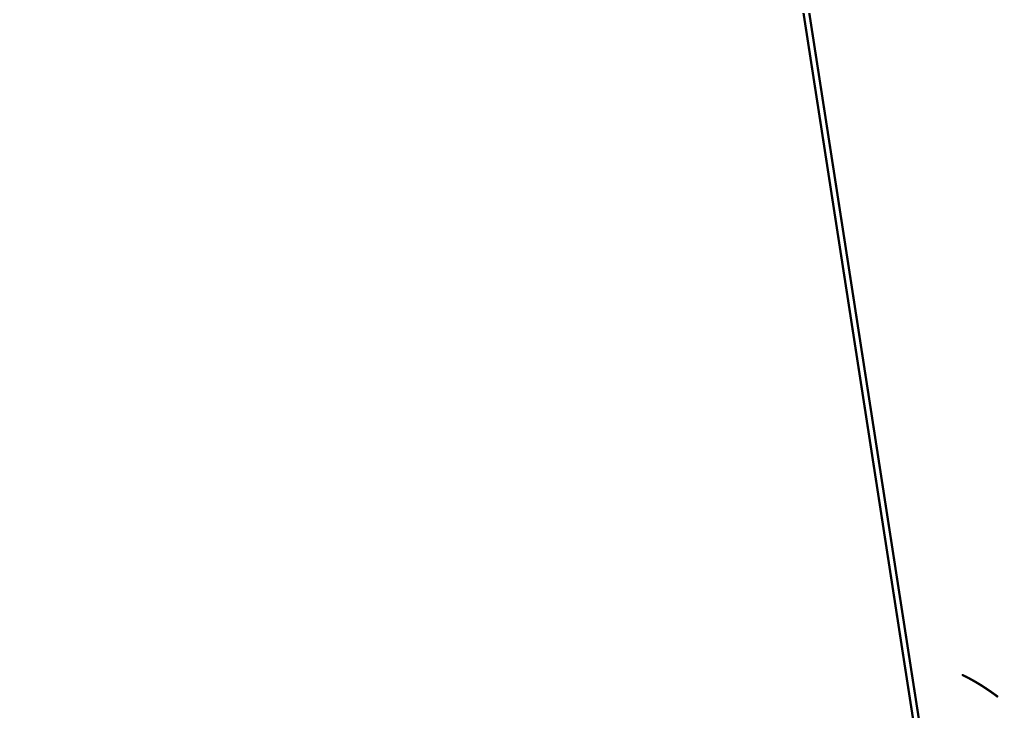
# Model space of a CAD drawing. Header units: inches. Extents: x 0 to 35.2, y -0.7 to 15.9.
# Drawn here: x 17.472 to 17.6837, y 2.0066 to 2.1561 of the extents above; entities that cross this region are included whole.
import ezdxf

# ---------------------------------------------------------------- set-up
doc = ezdxf.new("R2010")
doc.units = ezdxf.units.IN
doc.header["$MEASUREMENT"] = 0
doc.layers.add('Dimensions', color=6, linetype='Continuous')

msp = doc.modelspace()

# ---------------------------------------------------------------- linework, layer by layer
at = {"layer": 'Dimensions', "const_width": 0.0005}
for points in [[(17.47225, 3.24751), (17.66843, 1.98456)], [(17.47354, 3.24721), (17.66959, 1.98516)], [(17.67602, 2.01444), (17.67609, 2.0144)], [(17.67609, 2.0144), (17.67617, 2.01436)], [(17.67617, 2.01436), (17.67624, 2.01433)], [(17.67624, 2.01433), (17.67632, 2.01429)], [(17.67632, 2.01429), (17.67639, 2.01425)], [(17.67639, 2.01425), (17.67647, 2.01421)], [(17.67647, 2.01421), (17.67654, 2.01418)], [(17.67654, 2.01418), (17.67662, 2.01414)], [(17.67662, 2.01414), (17.67669, 2.0141)], [(17.67669, 2.0141), (17.67677, 2.01406)], [(17.67677, 2.01406), (17.67684, 2.01402)], [(17.67684, 2.01402), (17.67692, 2.01398)], [(17.67692, 2.01398), (17.67699, 2.01395)], [(17.67699, 2.01395), (17.67707, 2.01391)], [(17.67707, 2.01391), (17.67714, 2.01387)], [(17.67714, 2.01387), (17.67722, 2.01383)], [(17.67722, 2.01383), (17.67729, 2.01379)], [(17.67729, 2.01379), (17.67737, 2.01375)], [(17.67737, 2.01375), (17.67744, 2.01371)], [(17.67744, 2.01371), (17.67752, 2.01367)], [(17.67752, 2.01367), (17.67759, 2.01363)], [(17.67759, 2.01363), (17.67767, 2.01359)], [(17.67767, 2.01359), (17.67774, 2.01355)], [(17.67774, 2.01355), (17.67782, 2.0135)], [(17.67782, 2.0135), (17.67789, 2.01346)], [(17.67789, 2.01346), (17.67797, 2.01342)], [(17.67797, 2.01342), (17.67804, 2.01338)], [(17.67804, 2.01338), (17.67812, 2.01334)], [(17.67812, 2.01334), (17.67819, 2.0133)], [(17.67819, 2.0133), (17.67827, 2.01325)], [(17.67827, 2.01325), (17.67834, 2.01321)], [(17.67834, 2.01321), (17.67842, 2.01317)], [(17.67842, 2.01317), (17.67849, 2.01313)], [(17.67849, 2.01313), (17.67857, 2.01308)], [(17.67857, 2.01308), (17.67864, 2.01304)], [(17.67864, 2.01304), (17.67872, 2.013)], [(17.67872, 2.013), (17.67879, 2.01295)], [(17.67879, 2.01295), (17.67887, 2.01291)], [(17.67887, 2.01291), (17.67894, 2.01287)], [(17.67894, 2.01287), (17.67902, 2.01282)], [(17.67902, 2.01282), (17.67909, 2.01278)], [(17.67909, 2.01278), (17.67917, 2.01273)], [(17.67917, 2.01273), (17.67924, 2.01269)], [(17.67924, 2.01269), (17.67932, 2.01264)], [(17.67932, 2.01264), (17.67939, 2.0126)], [(17.67939, 2.0126), (17.67947, 2.01255)], [(17.67947, 2.01255), (17.67954, 2.01251)], [(17.67954, 2.01251), (17.67962, 2.01246)], [(17.67962, 2.01246), (17.67969, 2.01242)], [(17.67969, 2.01242), (17.67977, 2.01237)], [(17.67977, 2.01237), (17.67984, 2.01232)], [(17.67984, 2.01232), (17.67992, 2.01228)], [(17.67992, 2.01228), (17.67999, 2.01223)], [(17.67999, 2.01223), (17.68006, 2.01218)], [(17.68006, 2.01218), (17.68014, 2.01214)], [(17.68014, 2.01214), (17.68021, 2.01209)], [(17.68021, 2.01209), (17.68029, 2.01204)], [(17.68029, 2.01204), (17.68036, 2.01199)], [(17.68036, 2.01199), (17.68044, 2.01195)], [(17.68044, 2.01195), (17.68051, 2.0119)], [(17.68051, 2.0119), (17.68059, 2.01185)], [(17.68059, 2.01185), (17.68066, 2.0118)], [(17.68066, 2.0118), (17.68074, 2.01175)], [(17.68074, 2.01175), (17.68081, 2.01171)], [(17.68081, 2.01171), (17.68088, 2.01166)], [(17.68088, 2.01166), (17.68096, 2.01161)], [(17.68096, 2.01161), (17.68103, 2.01156)], [(17.68103, 2.01156), (17.68111, 2.01151)], [(17.68111, 2.01151), (17.68118, 2.01146)], [(17.68118, 2.01146), (17.68126, 2.01141)], [(17.68126, 2.01141), (17.68133, 2.01136)], [(17.68133, 2.01136), (17.68141, 2.01131)], [(17.68141, 2.01131), (17.68148, 2.01126)], [(17.68148, 2.01126), (17.68155, 2.01121)], [(17.68155, 2.01121), (17.68163, 2.01116)], [(17.68163, 2.01116), (17.6817, 2.01111)], [(17.6817, 2.01111), (17.68178, 2.01106)], [(17.68178, 2.01106), (17.68185, 2.011)], [(17.68185, 2.011), (17.68193, 2.01095)], [(17.68193, 2.01095), (17.682, 2.0109)], [(17.682, 2.0109), (17.68207, 2.01085)], [(17.68207, 2.01085), (17.68215, 2.0108)], [(17.68215, 2.0108), (17.68222, 2.01075)], [(17.68222, 2.01075), (17.6823, 2.01069)], [(17.6823, 2.01069), (17.68237, 2.01064)], [(17.68237, 2.01064), (17.68244, 2.01059)], [(17.68244, 2.01059), (17.68252, 2.01054)], [(17.68252, 2.01054), (17.68259, 2.01048)], [(17.68259, 2.01048), (17.68267, 2.01043)], [(17.68267, 2.01043), (17.68274, 2.01038)], [(17.68274, 2.01038), (17.68281, 2.01032)], [(17.68281, 2.01032), (17.68289, 2.01027)], [(17.68289, 2.01027), (17.68296, 2.01021)], [(17.68296, 2.01021), (17.68303, 2.01016)], [(17.68303, 2.01016), (17.68311, 2.01011)], [(17.68311, 2.01011), (17.68318, 2.01005)], [(17.68318, 2.01005), (17.68325, 2.01)], [(17.68325, 2.01), (17.68333, 2.00994)], [(17.68333, 2.00994), (17.6834, 2.00989)], [(17.6834, 2.00989), (17.68348, 2.00983)]]:
    msp.add_lwpolyline(points, dxfattribs=at)
at = {"layer": 'Dimensions', "const_width": 0.00025}
for points in [[(17.67589, 2.01444, 1), (17.67614, 2.01444, 1)], [(17.67597, 2.0144, 1), (17.67622, 2.0144, 1)], [(17.67597, 2.0144, 1), (17.67622, 2.0144, 1)], [(17.67604, 2.01436, 1), (17.67629, 2.01436, 1)], [(17.67604, 2.01436, 1), (17.67629, 2.01436, 1)], [(17.67612, 2.01433, 1), (17.67637, 2.01433, 1)], [(17.67612, 2.01433, 1), (17.67637, 2.01433, 1)], [(17.67619, 2.01429, 1), (17.67644, 2.01429, 1)], [(17.67619, 2.01429, 1), (17.67644, 2.01429, 1)], [(17.67627, 2.01425, 1), (17.67652, 2.01425, 1)], [(17.67627, 2.01425, 1), (17.67652, 2.01425, 1)], [(17.67634, 2.01421, 1), (17.67659, 2.01421, 1)], [(17.67634, 2.01421, 1), (17.67659, 2.01421, 1)], [(17.67642, 2.01418, 1), (17.67667, 2.01418, 1)], [(17.67642, 2.01418, 1), (17.67667, 2.01418, 1)], [(17.67649, 2.01414, 1), (17.67674, 2.01414, 1)], [(17.67649, 2.01414, 1), (17.67674, 2.01414, 1)], [(17.67657, 2.0141, 1), (17.67682, 2.0141, 1)], [(17.67657, 2.0141, 1), (17.67682, 2.0141, 1)], [(17.67664, 2.01406, 1), (17.67689, 2.01406, 1)], [(17.67664, 2.01406, 1), (17.67689, 2.01406, 1)], [(17.67672, 2.01402, 1), (17.67697, 2.01402, 1)], [(17.67672, 2.01402, 1), (17.67697, 2.01402, 1)], [(17.67679, 2.01398, 1), (17.67704, 2.01398, 1)], [(17.67679, 2.01398, 1), (17.67704, 2.01398, 1)], [(17.67687, 2.01395, 1), (17.67712, 2.01395, 1)], [(17.67687, 2.01395, 1), (17.67712, 2.01395, 1)], [(17.67694, 2.01391, 1), (17.67719, 2.01391, 1)], [(17.67694, 2.01391, 1), (17.67719, 2.01391, 1)], [(17.67702, 2.01387, 1), (17.67727, 2.01387, 1)], [(17.67702, 2.01387, 1), (17.67727, 2.01387, 1)], [(17.67709, 2.01383, 1), (17.67734, 2.01383, 1)], [(17.67709, 2.01383, 1), (17.67734, 2.01383, 1)], [(17.67717, 2.01379, 1), (17.67742, 2.01379, 1)], [(17.67717, 2.01379, 1), (17.67742, 2.01379, 1)], [(17.67724, 2.01375, 1), (17.67749, 2.01375, 1)], [(17.67724, 2.01375, 1), (17.67749, 2.01375, 1)], [(17.67732, 2.01371, 1), (17.67757, 2.01371, 1)], [(17.67732, 2.01371, 1), (17.67757, 2.01371, 1)], [(17.67739, 2.01367, 1), (17.67764, 2.01367, 1)], [(17.67739, 2.01367, 1), (17.67764, 2.01367, 1)], [(17.67747, 2.01363, 1), (17.67772, 2.01363, 1)], [(17.67747, 2.01363, 1), (17.67772, 2.01363, 1)], [(17.67754, 2.01359, 1), (17.67779, 2.01359, 1)], [(17.67754, 2.01359, 1), (17.67779, 2.01359, 1)], [(17.67762, 2.01355, 1), (17.67787, 2.01355, 1)], [(17.67762, 2.01355, 1), (17.67787, 2.01355, 1)], [(17.67769, 2.0135, 1), (17.67794, 2.0135, 1)], [(17.67769, 2.0135, 1), (17.67794, 2.0135, 1)], [(17.67777, 2.01346, 1), (17.67802, 2.01346, 1)], [(17.67777, 2.01346, 1), (17.67802, 2.01346, 1)], [(17.67784, 2.01342, 1), (17.67809, 2.01342, 1)], [(17.67784, 2.01342, 1), (17.67809, 2.01342, 1)], [(17.67792, 2.01338, 1), (17.67817, 2.01338, 1)], [(17.67792, 2.01338, 1), (17.67817, 2.01338, 1)], [(17.67799, 2.01334, 1), (17.67824, 2.01334, 1)], [(17.67799, 2.01334, 1), (17.67824, 2.01334, 1)], [(17.67807, 2.0133, 1), (17.67832, 2.0133, 1)], [(17.67807, 2.0133, 1), (17.67832, 2.0133, 1)], [(17.67814, 2.01325, 1), (17.67839, 2.01325, 1)], [(17.67814, 2.01325, 1), (17.67839, 2.01325, 1)], [(17.67822, 2.01321, 1), (17.67847, 2.01321, 1)], [(17.67822, 2.01321, 1), (17.67847, 2.01321, 1)], [(17.67829, 2.01317, 1), (17.67854, 2.01317, 1)], [(17.67829, 2.01317, 1), (17.67854, 2.01317, 1)], [(17.67837, 2.01313, 1), (17.67862, 2.01313, 1)], [(17.67837, 2.01313, 1), (17.67862, 2.01313, 1)], [(17.67844, 2.01308, 1), (17.67869, 2.01308, 1)], [(17.67844, 2.01308, 1), (17.67869, 2.01308, 1)], [(17.67852, 2.01304, 1), (17.67877, 2.01304, 1)], [(17.67852, 2.01304, 1), (17.67877, 2.01304, 1)], [(17.67859, 2.013, 1), (17.67884, 2.013, 1)], [(17.67859, 2.013, 1), (17.67884, 2.013, 1)], [(17.67867, 2.01295, 1), (17.67892, 2.01295, 1)], [(17.67867, 2.01295, 1), (17.67892, 2.01295, 1)], [(17.67874, 2.01291, 1), (17.67899, 2.01291, 1)], [(17.67874, 2.01291, 1), (17.67899, 2.01291, 1)], [(17.67882, 2.01287, 1), (17.67907, 2.01287, 1)], [(17.67882, 2.01287, 1), (17.67907, 2.01287, 1)], [(17.67889, 2.01282, 1), (17.67914, 2.01282, 1)], [(17.67889, 2.01282, 1), (17.67914, 2.01282, 1)], [(17.67897, 2.01278, 1), (17.67922, 2.01278, 1)], [(17.67897, 2.01278, 1), (17.67922, 2.01278, 1)], [(17.67904, 2.01273, 1), (17.67929, 2.01273, 1)], [(17.67904, 2.01273, 1), (17.67929, 2.01273, 1)], [(17.67912, 2.01269, 1), (17.67937, 2.01269, 1)], [(17.67912, 2.01269, 1), (17.67937, 2.01269, 1)], [(17.67919, 2.01264, 1), (17.67944, 2.01264, 1)], [(17.67919, 2.01264, 1), (17.67944, 2.01264, 1)], [(17.67927, 2.0126, 1), (17.67952, 2.0126, 1)], [(17.67927, 2.0126, 1), (17.67952, 2.0126, 1)], [(17.67934, 2.01255, 1), (17.67959, 2.01255, 1)], [(17.67934, 2.01255, 1), (17.67959, 2.01255, 1)], [(17.67942, 2.01251, 1), (17.67967, 2.01251, 1)], [(17.67942, 2.01251, 1), (17.67967, 2.01251, 1)], [(17.67949, 2.01246, 1), (17.67974, 2.01246, 1)], [(17.67949, 2.01246, 1), (17.67974, 2.01246, 1)], [(17.67957, 2.01242, 1), (17.67982, 2.01242, 1)], [(17.67957, 2.01242, 1), (17.67982, 2.01242, 1)], [(17.67964, 2.01237, 1), (17.67989, 2.01237, 1)], [(17.67964, 2.01237, 1), (17.67989, 2.01237, 1)], [(17.67972, 2.01232, 1), (17.67997, 2.01232, 1)], [(17.67972, 2.01232, 1), (17.67997, 2.01232, 1)], [(17.67979, 2.01228, 1), (17.68004, 2.01228, 1)], [(17.67979, 2.01228, 1), (17.68004, 2.01228, 1)], [(17.67987, 2.01223, 1), (17.68012, 2.01223, 1)], [(17.67987, 2.01223, 1), (17.68012, 2.01223, 1)], [(17.67994, 2.01218, 1), (17.68019, 2.01218, 1)], [(17.67994, 2.01218, 1), (17.68019, 2.01218, 1)], [(17.68001, 2.01214, 1), (17.68026, 2.01214, 1)], [(17.68001, 2.01214, 1), (17.68026, 2.01214, 1)], [(17.68009, 2.01209, 1), (17.68034, 2.01209, 1)], [(17.68009, 2.01209, 1), (17.68034, 2.01209, 1)], [(17.68016, 2.01204, 1), (17.68041, 2.01204, 1)], [(17.68016, 2.01204, 1), (17.68041, 2.01204, 1)], [(17.68024, 2.01199, 1), (17.68049, 2.01199, 1)], [(17.68024, 2.01199, 1), (17.68049, 2.01199, 1)], [(17.68031, 2.01195, 1), (17.68056, 2.01195, 1)], [(17.68031, 2.01195, 1), (17.68056, 2.01195, 1)], [(17.68039, 2.0119, 1), (17.68064, 2.0119, 1)], [(17.68039, 2.0119, 1), (17.68064, 2.0119, 1)], [(17.68046, 2.01185, 1), (17.68071, 2.01185, 1)], [(17.68046, 2.01185, 1), (17.68071, 2.01185, 1)], [(17.68054, 2.0118, 1), (17.68079, 2.0118, 1)], [(17.68054, 2.0118, 1), (17.68079, 2.0118, 1)], [(17.68061, 2.01175, 1), (17.68086, 2.01175, 1)], [(17.68061, 2.01175, 1), (17.68086, 2.01175, 1)], [(17.68069, 2.01171, 1), (17.68094, 2.01171, 1)], [(17.68069, 2.01171, 1), (17.68094, 2.01171, 1)], [(17.68076, 2.01166, 1), (17.68101, 2.01166, 1)], [(17.68076, 2.01166, 1), (17.68101, 2.01166, 1)], [(17.68083, 2.01161, 1), (17.68108, 2.01161, 1)], [(17.68083, 2.01161, 1), (17.68108, 2.01161, 1)], [(17.68091, 2.01156, 1), (17.68116, 2.01156, 1)], [(17.68091, 2.01156, 1), (17.68116, 2.01156, 1)], [(17.68098, 2.01151, 1), (17.68123, 2.01151, 1)], [(17.68098, 2.01151, 1), (17.68123, 2.01151, 1)], [(17.68106, 2.01146, 1), (17.68131, 2.01146, 1)], [(17.68106, 2.01146, 1), (17.68131, 2.01146, 1)], [(17.68113, 2.01141, 1), (17.68138, 2.01141, 1)], [(17.68113, 2.01141, 1), (17.68138, 2.01141, 1)], [(17.68121, 2.01136, 1), (17.68146, 2.01136, 1)], [(17.68121, 2.01136, 1), (17.68146, 2.01136, 1)], [(17.68128, 2.01131, 1), (17.68153, 2.01131, 1)], [(17.68128, 2.01131, 1), (17.68153, 2.01131, 1)], [(17.68135, 2.01126, 1), (17.68161, 2.01126, 1)], [(17.68135, 2.01126, 1), (17.68161, 2.01126, 1)], [(17.68143, 2.01121, 1), (17.68168, 2.01121, 1)], [(17.68143, 2.01121, 1), (17.68168, 2.01121, 1)], [(17.6815, 2.01116, 1), (17.68175, 2.01116, 1)], [(17.6815, 2.01116, 1), (17.68175, 2.01116, 1)], [(17.68158, 2.01111, 1), (17.68183, 2.01111, 1)], [(17.68158, 2.01111, 1), (17.68183, 2.01111, 1)], [(17.68165, 2.01106, 1), (17.6819, 2.01106, 1)], [(17.68165, 2.01106, 1), (17.6819, 2.01106, 1)], [(17.68173, 2.011, 1), (17.68198, 2.011, 1)], [(17.68173, 2.011, 1), (17.68198, 2.011, 1)], [(17.6818, 2.01095, 1), (17.68205, 2.01095, 1)], [(17.6818, 2.01095, 1), (17.68205, 2.01095, 1)], [(17.68187, 2.0109, 1), (17.68212, 2.0109, 1)], [(17.68187, 2.0109, 1), (17.68212, 2.0109, 1)], [(17.68195, 2.01085, 1), (17.6822, 2.01085, 1)], [(17.68195, 2.01085, 1), (17.6822, 2.01085, 1)], [(17.68202, 2.0108, 1), (17.68227, 2.0108, 1)], [(17.68202, 2.0108, 1), (17.68227, 2.0108, 1)], [(17.6821, 2.01075, 1), (17.68235, 2.01075, 1)], [(17.6821, 2.01075, 1), (17.68235, 2.01075, 1)], [(17.68217, 2.01069, 1), (17.68242, 2.01069, 1)], [(17.68217, 2.01069, 1), (17.68242, 2.01069, 1)], [(17.68224, 2.01064, 1), (17.68249, 2.01064, 1)], [(17.68224, 2.01064, 1), (17.68249, 2.01064, 1)], [(17.68232, 2.01059, 1), (17.68257, 2.01059, 1)], [(17.68232, 2.01059, 1), (17.68257, 2.01059, 1)], [(17.68239, 2.01054, 1), (17.68264, 2.01054, 1)], [(17.68239, 2.01054, 1), (17.68264, 2.01054, 1)], [(17.68247, 2.01048, 1), (17.68272, 2.01048, 1)], [(17.68247, 2.01048, 1), (17.68272, 2.01048, 1)], [(17.68254, 2.01043, 1), (17.68279, 2.01043, 1)], [(17.68254, 2.01043, 1), (17.68279, 2.01043, 1)], [(17.68261, 2.01038, 1), (17.68286, 2.01038, 1)], [(17.68261, 2.01038, 1), (17.68286, 2.01038, 1)], [(17.68269, 2.01032, 1), (17.68294, 2.01032, 1)], [(17.68269, 2.01032, 1), (17.68294, 2.01032, 1)], [(17.68276, 2.01027, 1), (17.68301, 2.01027, 1)], [(17.68276, 2.01027, 1), (17.68301, 2.01027, 1)], [(17.68284, 2.01021, 1), (17.68309, 2.01021, 1)], [(17.68284, 2.01021, 1), (17.68309, 2.01021, 1)], [(17.68291, 2.01016, 1), (17.68316, 2.01016, 1)], [(17.68291, 2.01016, 1), (17.68316, 2.01016, 1)], [(17.68298, 2.01011, 1), (17.68323, 2.01011, 1)], [(17.68298, 2.01011, 1), (17.68323, 2.01011, 1)], [(17.68306, 2.01005, 1), (17.68331, 2.01005, 1)], [(17.68306, 2.01005, 1), (17.68331, 2.01005, 1)], [(17.68313, 2.01, 1), (17.68338, 2.01, 1)], [(17.68313, 2.01, 1), (17.68338, 2.01, 1)], [(17.6832, 2.00994, 1), (17.68345, 2.00994, 1)], [(17.6832, 2.00994, 1), (17.68345, 2.00994, 1)], [(17.68328, 2.00989, 1), (17.68353, 2.00989, 1)], [(17.68328, 2.00989, 1), (17.68353, 2.00989, 1)], [(17.68335, 2.00983, 1), (17.6836, 2.00983, 1)]]:
    msp.add_lwpolyline(points, format="xyb", close=True, dxfattribs=at)

doc.saveas('drawing.dxf')
